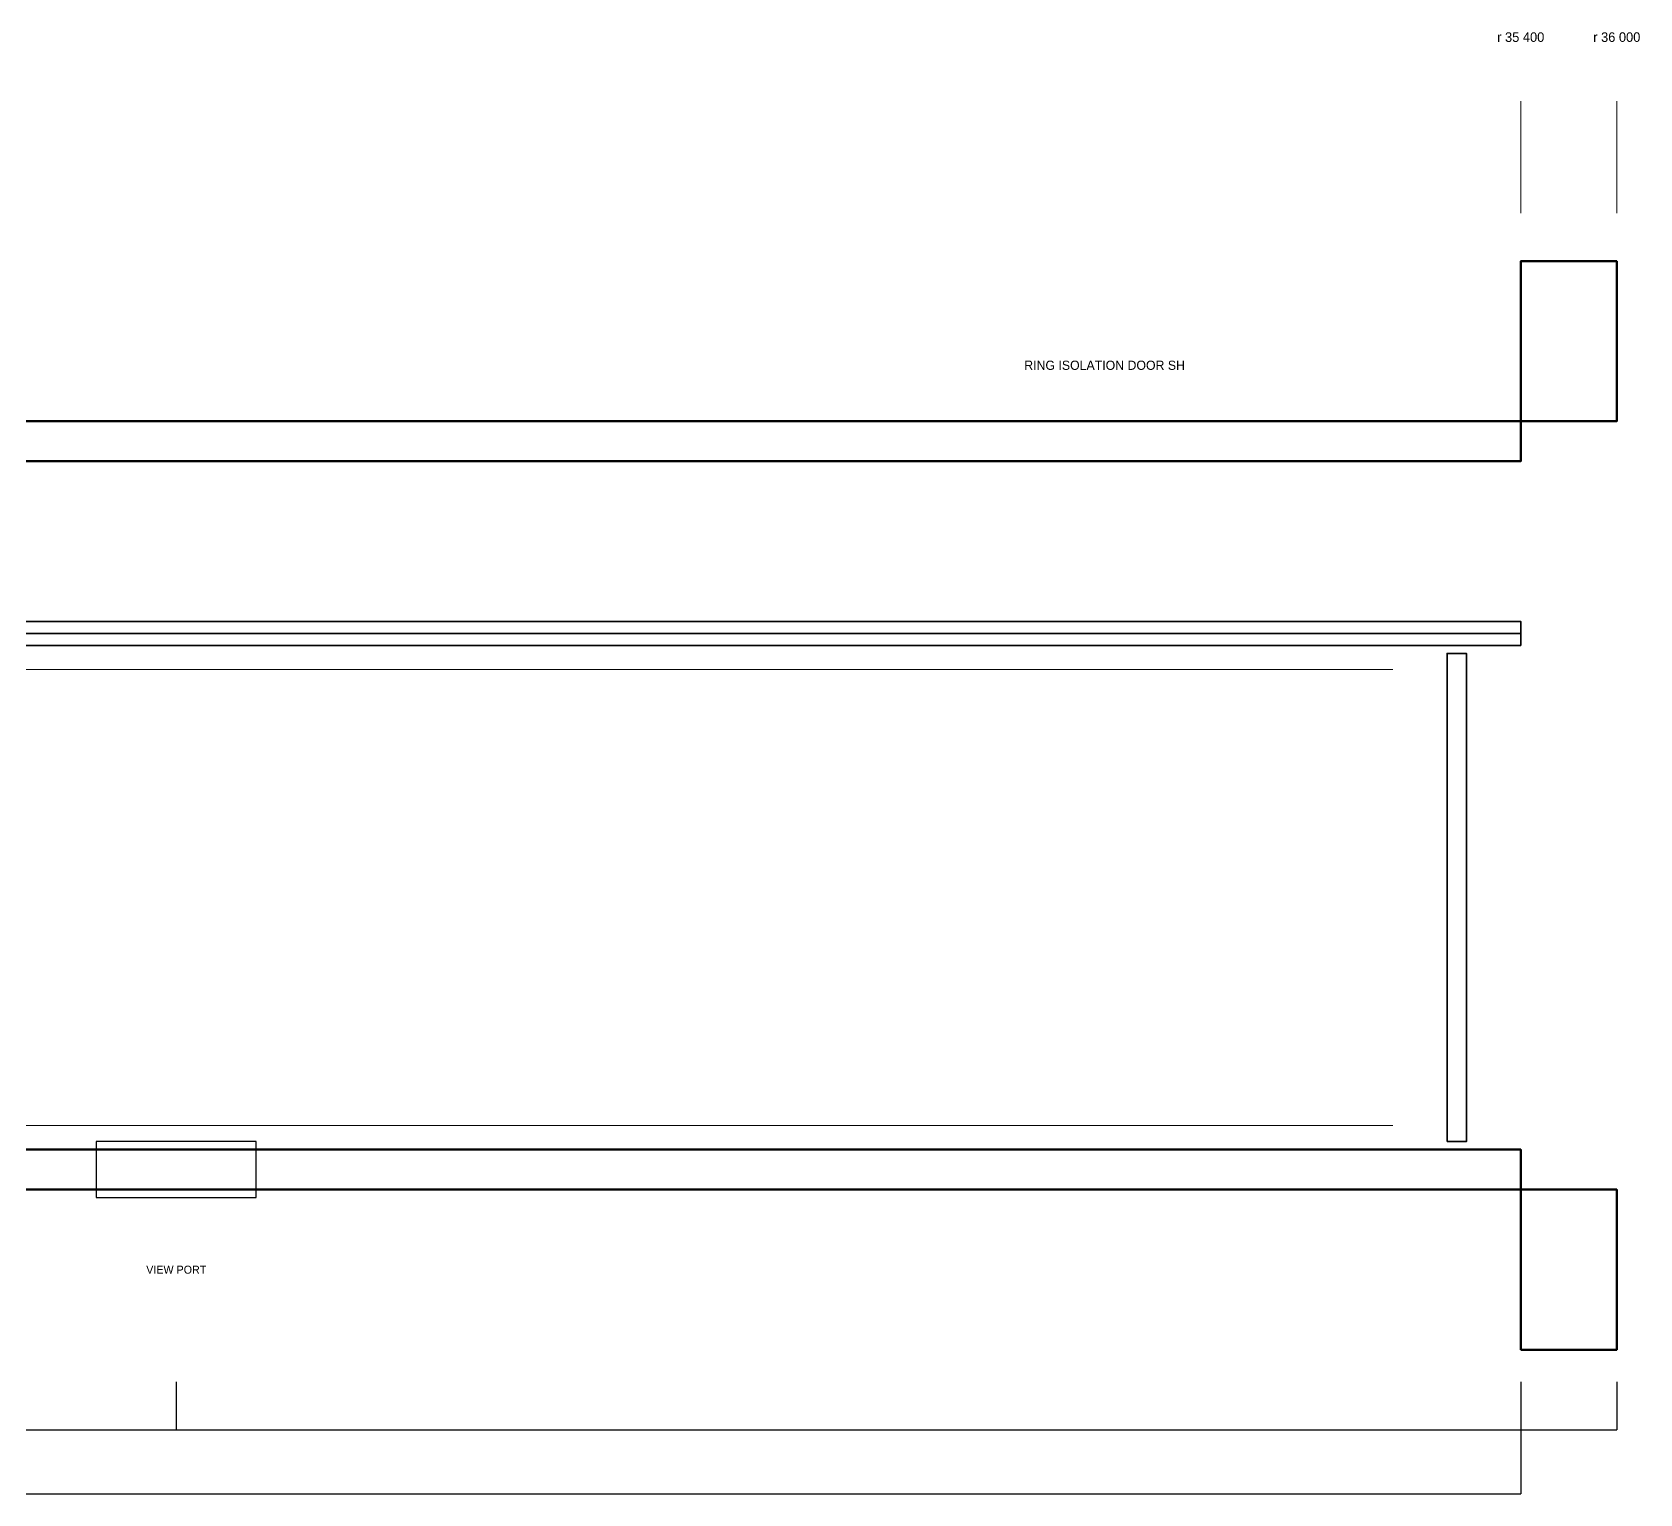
# Model space of a CAD drawing. Header units: millimetres. Extents: x 0 to 40048, y -4300 to 4831.
# Drawn here: x 19300 to 29344, y -4300 to 4831 of the extents above; entities that cross this region are included whole.
import ezdxf
from ezdxf.enums import TextEntityAlignment as Align

# ---------------------------------------------------------------- set-up
doc = ezdxf.new("R2010")
doc.units = ezdxf.units.MM
for name, color, linetype, lineweight in [('A-ANNO-DIMS', 2, 'CONTINUOUS', 18), ('A-ANNO-NOTE', 7, 'CONTINUOUS', 18), ('A-DOOR-PRES', 1, 'CONTINUOUS', 35), ('A-FURN', 8, 'CONTINUOUS', 18), ('A-GLAZ', 5, 'CONTINUOUS', 25), ('A-WALL-PRHU', 7, 'CONTINUOUS', 70), ('A-WALL-SHFT', 7, 'CONTINUOUS', 35)]:
    doc.layers.add(name, color=color, linetype=linetype, lineweight=lineweight)
doc.styles.add('OpenSansCondensed-Light', font='OpenSansCondensed-Light.ttf')
doc.dimstyles.new('EZDXF', dxfattribs={"dimtxt": 0.25, "dimasz": 0.175, "dimexe": 0.375, "dimexo": 0.125, "dimgap": 0.1, "dimtad": 1, "dimlfac": 100, "dimzin": 12, "dimdsep": 46, "dimtxsty": 'OpenSansCondensed-Light', "dimblk": 'ARCHTICK', "dimcen": 2.5, "dimazin": 3, "dimtfac": 0.5, "dimtmove": 2, "dimatfit": 3})

# ---------------------------------------------------------------- blocks, each defined once
blk = doc.blocks.new('_ARCHTICK')
at = {"color": 0, "linetype": 'BYBLOCK', "const_width": 0.15}
blk.add_lwpolyline([(-0.5, -0.5), (0.5, 0.5)], dxfattribs=at)

msp = doc.modelspace()

# ---------------------------------------------------------------- linework, layer by layer
at = {"layer": 'A-ANNO-DIMS'}
for p, q in [((28600, 3700), (28600, 4400)), ((29200, 3700), (29200, 4400))]:
    msp.add_line(p, q, dxfattribs=at)
at = {"layer": 'A-DOOR-PRES'}
msp.add_lwpolyline([(28140, -2100), (28260, -2100), (28260, 950), (28140, 950)], close=True, dxfattribs=at)
at = {"layer": 'A-FURN'}
for p, q in [((1400, 850), (27800, 850)), ((1400, -2000), (27800, -2000))]:
    msp.add_line(p, q, dxfattribs=at)
at = {"layer": 'A-GLAZ'}
msp.add_lwpolyline([(19700, -2450), (20700, -2450), (20700, -2100), (19700, -2100)], close=True, dxfattribs=at)
at = {"layer": 'A-WALL-PRHU'}
for points in [[(28600, 2400), (29200, 2400), (29200, 3400), (28600, 3400)], [(600, 2150), (28600, 2150), (28600, 2400), (600, 2400)], [(600, -2400), (28600, -2400), (28600, -2150), (600, -2150)], [(28600, -3400), (29200, -3400), (29200, -2400), (28600, -2400)]]:
    msp.add_lwpolyline(points, close=True, dxfattribs=at)
at = {"layer": 'A-WALL-SHFT'}
for p, q in [((600, 2150), (28600, 2150)), ((600, 1075), (28600, 1075))]:
    msp.add_line(p, q, dxfattribs=at)
msp.add_lwpolyline([(600, 1000), (28600, 1000), (28600, 1150), (600, 1150)], close=True, dxfattribs=at)

# ---------------------------------------------------------------- texts
at = {"layer": 'A-ANNO-NOTE'}
for s, height, p in [('r 35 400', 60, (28600, 4800)), ('r 36 000', 60, (29200, 4800)), ('RING ISOLATION DOOR SH', 57.5, (26000, 2750)), ('VIEW PORT', 50, (20200, -2900))]:
    msp.add_text(s, height=height, dxfattribs=at).set_placement(p, align=Align.MIDDLE_CENTER)

# ---------------------------------------------------------------- dimensions: what is measured, and where the dimension line sits
at = {"layer": 'A-ANNO-DIMS'}
for base, p1, p2 in [((600, -4300), (600, -3600), (28600, -3600)), ((9200, -3900), (9200, -3600), (20200, -3600)), ((20200, -3900), (20200, -3600), (28600, -3600)), ((28600, -3900), (28600, -3600), (29200, -3600))]:
    msp.add_linear_dim(base=base, p1=p1, p2=p2, dimstyle='EZDXF', dxfattribs=at).render()

doc.saveas('drawing.dxf')
